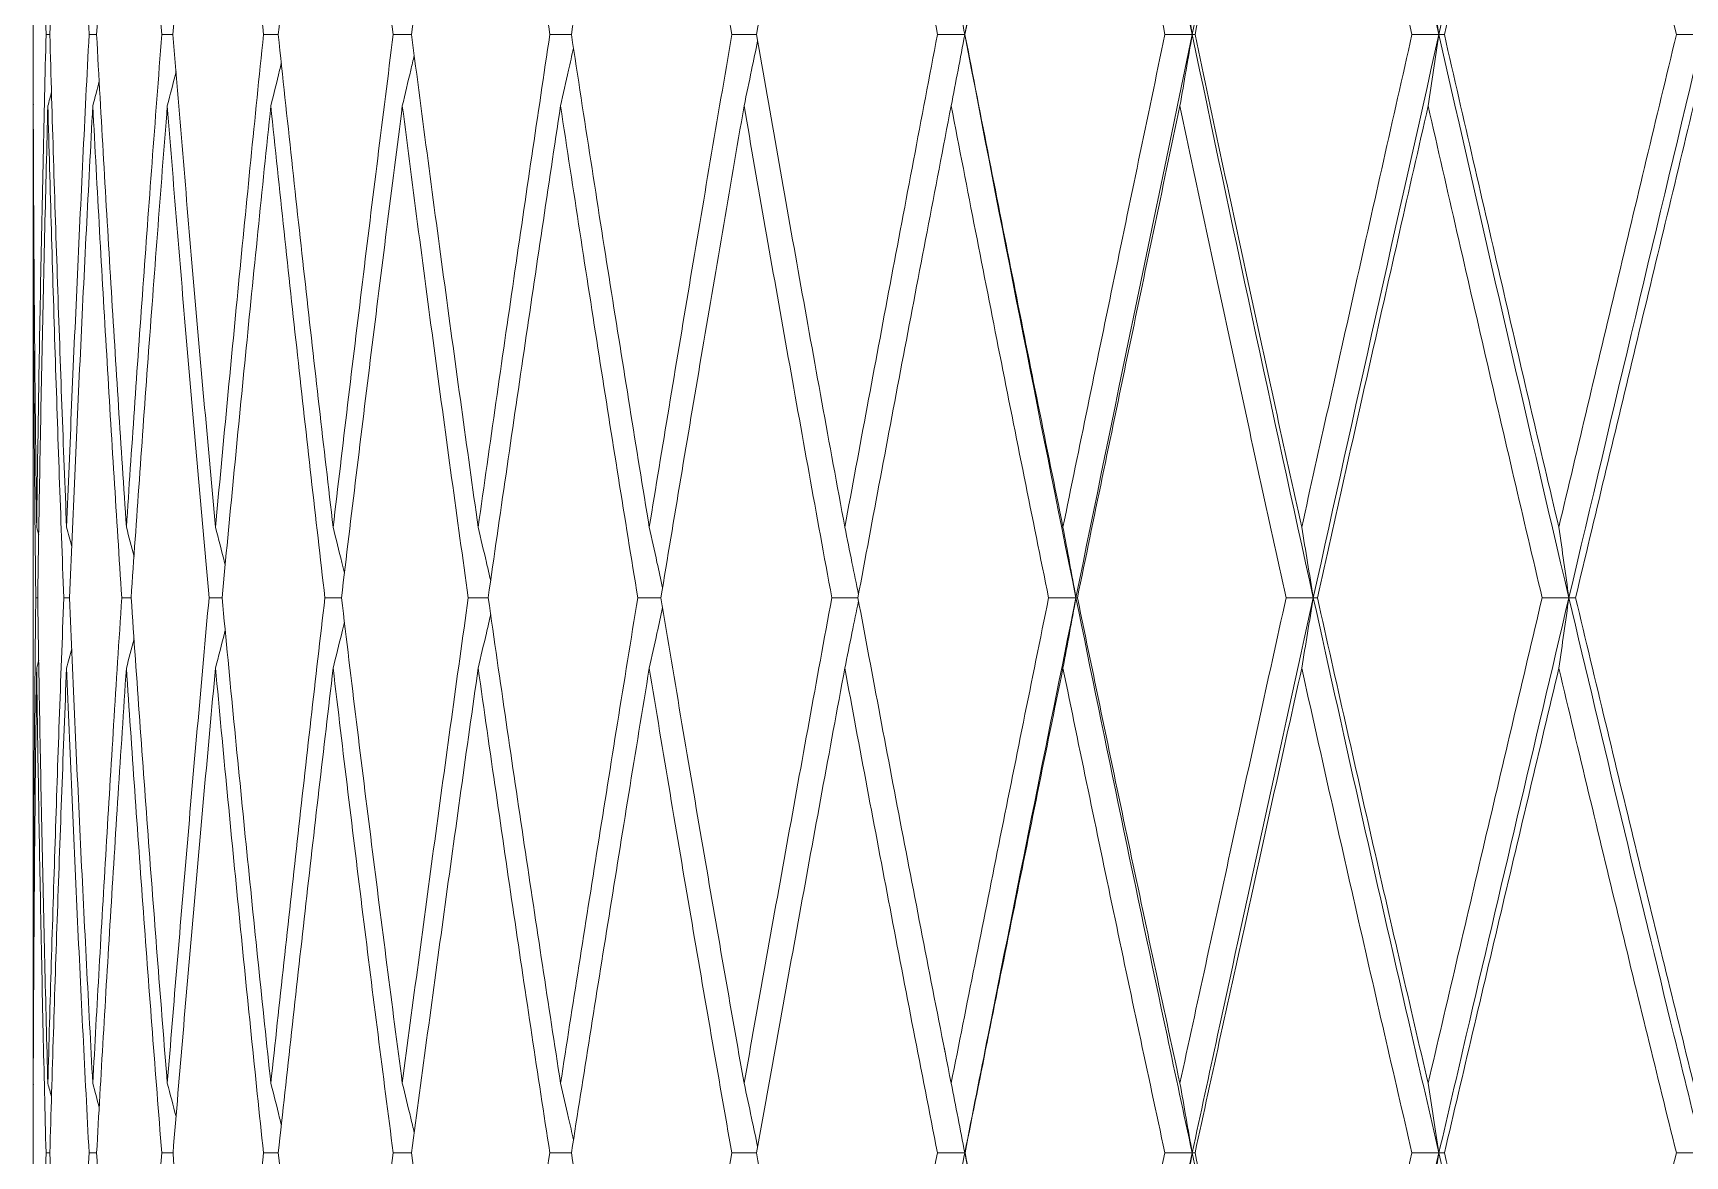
# Model space of a CAD drawing. Extents: x 4138 to 4928, y 0 to 579.
# Drawn here: x 4365.09 to 4373.78, y 411.37 to 417.27 of the extents above; entities that cross this region are included whole.
import ezdxf

# ---------------------------------------------------------------- set-up
doc = ezdxf.new("R2010")
doc.units = 0
doc.header["$LTSCALE"] = 10
doc.header["$MEASUREMENT"] = 0
doc.layers.add('1', color=7, linetype='CONTINUOUS')

msp = doc.modelspace()

# ---------------------------------------------------------------- linework, layer by layer
at = {"layer": '1', "color": 7, "linetype": 'Continuous', "lineweight": 18}
for p, q in [((4365.0925, 416.8893), (4365.0945, 416.8966)), ((4365.0925, 416.8357), (4365.0925, 416.8893)), ((4365.0925, 411.8057), (4365.0925, 416.8357)), ((4365.1169, 414.3049), (4365.1071, 414.3049)), ((4365.0925, 411.7534), (4365.0925, 411.8057)), ((4365.0925, 411.7534), (4365.0943, 411.7472))]:
    msp.add_line(p, q, dxfattribs=at)
for points, degree in [([(4369.9912, 417.2641), (4370.1813, 418.2568), (4370.3761, 419.2554), (4370.5754, 420.2588)], 3), ([(4370.5754, 420.2588), (4370.7747, 419.2554), (4370.9785, 418.2568), (4371.1866, 417.2641)], 3), ([(4371.1866, 417.2641), (4371.3946, 418.2568), (4371.6069, 419.2554), (4371.8232, 420.2588)], 3), ([(4371.8232, 420.2588), (4372.0395, 419.2554), (4372.2598, 418.2568), (4372.4839, 417.2641)], 3), ([(4373.1669, 420.2588), (4372.9357, 419.2554), (4372.7079, 418.2568), (4372.4839, 417.2641)], 3), ([(4373.1669, 420.2588), (4373.3982, 419.2554), (4373.633, 418.2568), (4373.8709, 417.2641)], 3), ([(4365.1117, 419.8803), (4365.106, 419.4439), (4365.0972, 418.5715), (4365.0934, 417.6998), (4365.0928, 417.2641)], 3), ([(4365.1609, 417.2641), (4365.1502, 417.7001), (4365.1312, 418.5721), (4365.1173, 419.4442), (4365.1117, 419.8803)], 3), ([(4365.2689, 419.8803), (4365.2518, 419.4445), (4365.2199, 418.5727), (4365.193, 417.7004), (4365.1807, 417.2641)], 3), ([(4365.3871, 417.2641), (4365.3656, 417.6851), (4365.3242, 418.5421), (4365.2866, 419.4292), (4365.2689, 419.8803)], 3), ([(4365.5833, 419.8803), (4365.5547, 419.4417), (4365.5, 418.567), (4365.4503, 417.6976), (4365.4267, 417.2641)], 3), ([(4365.7693, 417.2641), (4365.7371, 417.6821), (4365.6737, 418.5361), (4365.6129, 419.4262), (4365.5833, 419.8803)], 3), ([(4365.8283, 417.2641), (4365.8617, 417.6801), (4365.9322, 418.5322), (4366.0106, 419.4242), (4366.0518, 419.8803)], 3), ([(4366.304, 417.2641), (4366.2606, 417.6888), (4366.175, 418.5496), (4366.0923, 419.433), (4366.0518, 419.8803)], 3), ([(4366.6703, 419.8803), (4366.6184, 419.4288), (4366.5185, 418.5412), (4366.4262, 417.6847), (4366.3819, 417.2641)], 3), ([(4366.9862, 417.2641), (4366.9327, 417.687), (4366.8264, 418.546), (4366.7219, 419.4312), (4366.6703, 419.8803)], 3), ([(4367.4328, 419.8803), (4367.3721, 419.442), (4367.2531, 418.5676), (4367.1384, 417.6978), (4367.0823, 417.2641)], 3), ([(4367.8095, 417.2641), (4367.7459, 417.689), (4367.6195, 418.55), (4367.4947, 419.4331), (4367.4328, 419.8803)], 3), ([(4368.3323, 419.8803), (4368.2626, 419.4465), (4368.1247, 418.5766), (4367.9896, 417.7023), (4367.9228, 417.2641)], 3), ([(4368.7663, 417.2641), (4368.6912, 417.7021), (4368.5439, 418.5761), (4368.4019, 419.4462), (4368.3323, 419.8803)], 3), ([(4369.3603, 419.8803), (4369.279, 419.4316), (4369.1204, 418.5469), (4368.9694, 417.6875), (4368.8958, 417.2641)], 3), ([(4369.8475, 417.2641), (4369.7663, 417.6883), (4369.6038, 418.5485), (4369.4414, 419.4324), (4369.3603, 419.8803)], 3), ([(4370.5072, 419.8803), (4370.4173, 419.4307), (4370.2416, 418.5451), (4370.0739, 417.6866), (4369.992, 417.2641)], 3), ([(4371.0432, 417.2641), (4370.9536, 417.6912), (4370.7746, 418.5544), (4370.5963, 419.4354), (4370.5072, 419.8803)], 3), ([(4371.7624, 419.8803), (4371.6653, 419.4326), (4371.4746, 418.5489), (4371.2912, 417.6885), (4371.2013, 417.2641)], 3), ([(4372.342, 417.2641), (4372.2465, 417.6867), (4372.0543, 418.5454), (4371.86, 419.4309), (4371.7624, 419.8803)], 3), ([(4373.1141, 419.8803), (4373.0091, 419.4276), (4372.8038, 418.539), (4372.6079, 417.6835), (4372.5123, 417.2641)], 3), ([(4373.732, 417.2641), (4373.6295, 417.6908), (4373.4239, 418.5536), (4373.2175, 419.435), (4373.1141, 419.8803)], 3), ([(4369.9195, 417.6393), (4369.9315, 417.5771), (4369.9554, 417.4522), (4369.9793, 417.3269), (4369.9912, 417.2641)], 3), ([(4371.122, 417.6393), (4371.1328, 417.5771), (4371.1544, 417.4522), (4371.1759, 417.3269), (4371.1866, 417.2641)], 3), ([(4372.427, 417.6393), (4372.4365, 417.5771), (4372.4555, 417.4522), (4372.4744, 417.3269), (4372.4839, 417.2641)], 3), ([(4365.0928, 417.2641), (4365.0934, 416.8422), (4365.097, 415.989), (4365.1059, 415.1165), (4365.1117, 414.6756)], 3), ([(4365.1117, 414.6756), (4365.1174, 415.1067), (4365.1313, 415.9693), (4365.1503, 416.8324), (4365.1609, 417.2641)], 3), ([(4365.1807, 417.2641), (4365.1741, 417.2641), (4365.1675, 417.2641), (4365.1609, 417.2641)], 3), ([(4365.1807, 417.2641), (4365.1931, 416.8253), (4365.2201, 415.9551), (4365.2519, 415.0996), (4365.2689, 414.6756)], 3), ([(4365.2689, 414.6756), (4365.286, 415.1025), (4365.3228, 415.9608), (4365.3648, 416.8282), (4365.3871, 417.2641)], 3), ([(4365.3871, 417.2641), (4365.4003, 417.2641), (4365.4135, 417.2641), (4365.4267, 417.2641)], 3), ([(4365.4267, 417.2641), (4365.4507, 416.8226), (4365.501, 415.9497), (4365.5552, 415.0969), (4365.5833, 414.6756)], 3), ([(4365.5833, 414.6756), (4365.6104, 415.083), (4365.6683, 415.9219), (4365.7342, 416.8087), (4365.7693, 417.2641)], 3), ([(4365.7693, 417.2641), (4365.789, 417.2641), (4365.8087, 417.2641), (4365.8283, 417.2641)], 3), ([(4365.8283, 417.2641), (4365.8644, 416.8151), (4365.9379, 415.9346), (4366.0136, 415.0894), (4366.0518, 414.6756)], 3), ([(4366.0518, 414.6756), (4366.0906, 415.0949), (4366.1713, 415.9457), (4366.2586, 416.8206), (4366.304, 417.2641)], 3), ([(4366.3819, 417.2641), (4366.4286, 416.821), (4366.5235, 415.9464), (4366.621, 415.0953), (4366.6703, 414.6756)], 3), ([(4366.6703, 414.6756), (4366.7205, 415.1029), (4366.8233, 415.9616), (4366.9311, 416.8286), (4366.9862, 417.2641)], 3), ([(4367.0823, 417.2641), (4367.14, 416.8183), (4367.2563, 415.9411), (4367.3739, 415.0927), (4367.4328, 414.6756)], 3), ([(4367.4328, 414.6756), (4367.4949, 415.1147), (4367.6198, 415.9852), (4367.7461, 416.8404), (4367.8095, 417.2641)], 3), ([(4367.9228, 417.2641), (4367.9908, 416.8183), (4368.1272, 415.941), (4368.2639, 415.0926), (4368.3323, 414.6756)], 3), ([(4368.3323, 414.6756), (4368.4005, 415.0917), (4368.5409, 415.9392), (4368.6897, 416.8174), (4368.7663, 417.2641)], 3), ([(4369.3603, 414.6756), (4369.2789, 415.1157), (4369.1202, 415.9873), (4368.9693, 416.8414), (4368.8958, 417.2641)], 3), ([(4369.3603, 414.6756), (4369.4378, 415.0945), (4369.5964, 415.9449), (4369.7626, 416.8202), (4369.8475, 417.2641)], 3), ([(4369.9912, 417.2641), (4369.9672, 417.2641), (4369.9194, 417.2641), (4369.8715, 417.2641), (4369.8475, 417.2641)], 3), ([(4369.9195, 416.8893), (4369.9315, 416.9515), (4369.9555, 417.0762), (4369.9793, 417.2014), (4369.9912, 417.2641)], 3), ([(4369.9912, 417.2641), (4370.1813, 416.2714), (4370.3761, 415.2846), (4370.5754, 414.3049)], 3), ([(4369.9912, 417.2641), (4369.9913, 417.2641), (4369.9916, 417.2641), (4369.9919, 417.2641), (4369.992, 417.2641)], 3), ([(4369.992, 417.2641), (4370.0768, 416.8266), (4370.2476, 415.9576), (4370.4204, 415.1009), (4370.5072, 414.6756)], 3), ([(4370.5072, 414.6756), (4370.5929, 415.0947), (4370.7678, 415.9453), (4370.9501, 416.8204), (4371.0432, 417.2641)], 3), ([(4370.5754, 414.3049), (4370.7747, 415.2846), (4370.9785, 416.2714), (4371.1866, 417.2641)], 3), ([(4371.1866, 417.2641), (4371.1627, 417.2641), (4371.1149, 417.2641), (4371.0671, 417.2641), (4371.0432, 417.2641)], 3), ([(4371.122, 416.8893), (4371.1328, 416.9515), (4371.1544, 417.0762), (4371.1759, 417.2014), (4371.1866, 417.2641)], 3), ([(4371.1866, 417.2641), (4371.3946, 416.2714), (4371.6069, 415.2846), (4371.8232, 414.3049)], 3), ([(4371.1866, 417.2641), (4371.189, 417.2641), (4371.1939, 417.2641), (4371.1988, 417.2641), (4371.2013, 417.2641)], 3), ([(4371.2013, 417.2641), (4371.2961, 416.8167), (4371.4846, 415.9379), (4371.6703, 415.091), (4371.7624, 414.6756)], 3), ([(4371.7624, 414.6756), (4371.8546, 415.0911), (4372.0432, 415.938), (4372.2409, 416.8168), (4372.342, 417.2641)], 3), ([(4372.4839, 417.2641), (4372.2598, 416.2714), (4372.0395, 415.2846), (4371.8232, 414.3049)], 3), ([(4372.4839, 417.2641), (4372.4602, 417.2641), (4372.413, 417.2641), (4372.3657, 417.2641), (4372.342, 417.2641)], 3), ([(4372.427, 416.8893), (4372.4365, 416.9515), (4372.4555, 417.0762), (4372.4744, 417.2014), (4372.4839, 417.2641)], 3), ([(4372.4839, 417.2641), (4372.7079, 416.2714), (4372.9357, 415.2846), (4373.1669, 414.3049)], 3), ([(4372.4839, 417.2641), (4372.4886, 417.2641), (4372.4981, 417.2641), (4372.5076, 417.2641), (4372.5123, 417.2641)], 3), ([(4372.5123, 417.2641), (4372.6139, 416.8183), (4372.816, 415.941), (4373.0153, 415.0926), (4373.1141, 414.6756)], 3), ([(4373.1141, 414.6756), (4373.214, 415.0968), (4373.4168, 415.9494), (4373.6258, 416.8225), (4373.732, 417.2641)], 3), ([(4373.1669, 414.3049), (4373.3982, 415.2846), (4373.633, 416.2714), (4373.8709, 417.2641)], 3), ([(4373.8709, 417.2641), (4373.8478, 417.2641), (4373.8015, 417.2641), (4373.7551, 417.2641), (4373.732, 417.2641)], 3), ([(4365.7985, 416.8893), (4365.8139, 416.9491), (4365.8293, 417.009), (4365.8447, 417.069)], 3), ([(4365.1705, 416.8893), (4365.1771, 416.9139), (4365.1837, 416.9385), (4365.1903, 416.9631)], 3), ([(4365.4409, 417.0195), (4365.4295, 416.976), (4365.418, 416.9326), (4365.4066, 416.8893)], 3), ([(4365.1705, 416.8893), (4365.1591, 416.4584), (4365.1388, 415.5966), (4365.1234, 414.7354), (4365.1169, 414.3049)], 3), ([(4365.2543, 414.3049), (4365.238, 414.7296), (4365.2076, 415.5851), (4365.1821, 416.4526), (4365.1705, 416.8893)], 3), ([(4365.4066, 416.8893), (4365.3835, 416.4538), (4365.3401, 415.5875), (4365.3019, 414.7308), (4365.2841, 414.3049)], 3), ([(4365.5589, 414.3049), (4365.5315, 414.7262), (4365.4786, 415.5784), (4365.4298, 416.4492), (4365.4066, 416.8893)], 3), ([(4365.6083, 414.3049), (4365.6361, 414.7122), (4365.6954, 415.5502), (4365.7627, 416.4351), (4365.7985, 416.8893)], 3), ([(4366.0178, 414.3049), (4365.9802, 414.7188), (4365.9058, 415.5635), (4365.8338, 416.4418), (4365.7985, 416.8893)], 3), ([(4366.3427, 416.8893), (4366.2965, 416.4459), (4366.2078, 415.5717), (4366.1258, 414.7229), (4366.0864, 414.3049)], 3), ([(4366.627, 414.3049), (4366.5784, 414.7232), (4366.4824, 415.5723), (4366.3888, 416.4462), (4366.3427, 416.8893)], 3), ([(4367.034, 416.8893), (4366.9784, 416.4561), (4366.8695, 415.592), (4366.7652, 414.7331), (4366.7142, 414.3049)], 3), ([(4367.3806, 414.3049), (4367.3223, 414.7213), (4367.206, 415.5685), (4367.091, 416.4443), (4367.034, 416.8893)], 3), ([(4367.8659, 416.8893), (4367.8012, 416.4616), (4367.673, 415.6031), (4367.5476, 414.7386), (4367.4855, 414.3049)], 3), ([(4368.2717, 414.3049), (4368.204, 414.721), (4368.0685, 415.5678), (4367.9333, 416.4439), (4367.8659, 416.8893)], 3), ([(4368.8308, 416.8893), (4368.7535, 416.4424), (4368.6034, 415.5646), (4368.462, 414.7194), (4368.3934, 414.3049)], 3), ([(4369.2919, 414.3049), (4369.2114, 414.7425), (4369.0541, 415.6108), (4368.9041, 416.4654), (4368.8308, 416.8893)], 3), ([(4369.9195, 416.8893), (4369.8339, 416.4453), (4369.6666, 415.5705), (4369.507, 414.7223), (4369.4292, 414.3049)], 3), ([(4370.4317, 414.3049), (4370.3462, 414.7252), (4370.1752, 415.5763), (4370.0047, 416.4482), (4369.9195, 416.8893)], 3), ([(4371.122, 416.8893), (4371.0283, 416.4456), (4370.8449, 415.571), (4370.6692, 414.7226), (4370.5833, 414.3049)], 3), ([(4371.6804, 414.3049), (4371.5875, 414.725), (4371.4015, 415.5759), (4371.2152, 416.448), (4371.122, 416.8893)], 3), ([(4372.427, 416.8893), (4372.3256, 416.4435), (4372.1273, 415.5668), (4371.9376, 414.7205), (4371.8449, 414.3049)], 3), ([(4373.0263, 414.3049), (4372.928, 414.7205), (4372.7297, 415.5669), (4372.5284, 416.4435), (4372.427, 416.8893)], 3), ([(4373.8222, 416.8893), (4373.716, 416.4494), (4373.5065, 415.5788), (4373.3027, 414.7265), (4373.2022, 414.3049)], 3), ([(4365.1071, 414.3049), (4365.1021, 414.7358), (4365.0948, 415.5886), (4365.0925, 416.423), (4365.0925, 416.8357)], 3), ([(4365.1117, 414.6756), (4365.1154, 414.662), (4365.1191, 414.6484), (4365.1227, 414.6349)], 3), ([(4365.2689, 414.6756), (4365.278, 414.6419), (4365.287, 414.6081), (4365.2961, 414.5743)], 3), ([(4365.6237, 414.5218), (4365.6103, 414.5731), (4365.5968, 414.6244), (4365.5833, 414.6756)], 3), ([(4370.5072, 414.6756), (4370.5186, 414.6141), (4370.5414, 414.4908), (4370.5641, 414.3669), (4370.5754, 414.3049)], 3), ([(4371.7624, 414.6756), (4371.7726, 414.6141), (4371.7929, 414.4908), (4371.8131, 414.3669), (4371.8232, 414.3049)], 3), ([(4373.1669, 414.3049), (4373.1582, 414.3669), (4373.1406, 414.4908), (4373.123, 414.6141), (4373.1141, 414.6756)], 3), ([(4365.0925, 411.8057), (4365.0925, 412.2216), (4365.095, 413.054), (4365.1023, 413.8877), (4365.1071, 414.3049)], 3), ([(4365.1169, 414.3049), (4365.1233, 413.8779), (4365.1386, 413.0256), (4365.159, 412.1768), (4365.1705, 411.7534)], 3), ([(4365.1705, 411.7534), (4365.1819, 412.1716), (4365.2071, 413.0151), (4365.2377, 413.8726), (4365.2543, 414.3049)], 3), ([(4365.2841, 414.3049), (4365.2742, 414.3049), (4365.2642, 414.3049), (4365.2543, 414.3049)], 3), ([(4365.2841, 414.3049), (4365.3024, 413.8663), (4365.3414, 413.0024), (4365.3842, 412.1653), (4365.4066, 411.7534)], 3), ([(4365.4066, 411.7534), (4365.4282, 412.1526), (4365.475, 412.9771), (4365.5295, 413.8536), (4365.5589, 414.3049)], 3), ([(4365.5589, 414.3049), (4365.5753, 414.3049), (4365.5918, 414.3049), (4365.6083, 414.3049)], 3), ([(4365.6083, 414.3049), (4365.6378, 413.8729), (4365.6991, 413.0157), (4365.7647, 412.1719), (4365.7985, 411.7534)], 3), ([(4365.7985, 411.7534), (4365.8323, 412.1709), (4365.9025, 413.0138), (4365.9784, 413.872), (4366.0178, 414.3049)], 3), ([(4366.0864, 414.3049), (4366.1277, 413.8665), (4366.2119, 413.0029), (4366.2987, 412.1655), (4366.3427, 411.7534)], 3), ([(4366.3427, 411.7534), (4366.3878, 412.1761), (4366.4803, 413.0241), (4366.5773, 413.8771), (4366.627, 414.3049)], 3), ([(4366.7142, 414.3049), (4366.7664, 413.8662), (4366.8722, 413.0022), (4366.9798, 412.1652), (4367.034, 411.7534)], 3), ([(4367.034, 411.7534), (4367.0896, 412.1765), (4367.2031, 413.025), (4367.3208, 413.8776), (4367.3806, 414.3049)], 3), ([(4367.4855, 414.3049), (4367.5484, 413.8651), (4367.6749, 413), (4367.8022, 412.1641), (4367.8659, 411.7534)], 3), ([(4367.8659, 411.7534), (4367.9291, 412.1602), (4368.0597, 412.9923), (4368.1995, 413.8612), (4368.2717, 414.3049)], 3), ([(4368.3934, 414.3049), (4368.4673, 413.8583), (4368.6144, 412.9864), (4368.7591, 412.1573), (4368.8308, 411.7534)], 3), ([(4368.8308, 411.7534), (4368.9039, 412.1656), (4369.0538, 413.0031), (4369.2113, 413.8666), (4369.2919, 414.3049)], 3), ([(4369.9195, 411.7534), (4369.8326, 412.1926), (4369.6642, 413.0572), (4369.5059, 413.8937), (4369.4292, 414.3049)], 3), ([(4369.9195, 411.7534), (4370.001, 412.165), (4370.1678, 413.0019), (4370.3424, 413.866), (4370.4317, 414.3049)], 3), ([(4370.5754, 414.3049), (4370.5515, 414.3049), (4370.5035, 414.3049), (4370.4556, 414.3049), (4370.4317, 414.3049)], 3), ([(4370.5072, 413.9348), (4370.5187, 413.9962), (4370.5414, 414.1193), (4370.5641, 414.2429), (4370.5754, 414.3049)], 3), ([(4370.5754, 414.3049), (4370.5767, 414.3049), (4370.5793, 414.3049), (4370.5819, 414.3049), (4370.5833, 414.3049)], 3), ([(4370.5833, 414.3049), (4370.6722, 413.8726), (4370.851, 413.015), (4371.0315, 412.1716), (4371.122, 411.7534)], 3), ([(4371.122, 411.7534), (4371.2114, 412.1661), (4371.3938, 413.0041), (4371.5836, 413.8671), (4371.6804, 414.3049)], 3), ([(4371.8232, 414.3049), (4371.7994, 414.3049), (4371.7518, 414.3049), (4371.7042, 414.3049), (4371.6804, 414.3049)], 3), ([(4371.7624, 413.9348), (4371.7726, 413.9962), (4371.7929, 414.1193), (4371.8131, 414.2429), (4371.8232, 414.3049)], 3), ([(4371.8232, 414.3049), (4371.8268, 414.3049), (4371.834, 414.3049), (4371.8413, 414.3049), (4371.8449, 414.3049)], 3), ([(4371.8449, 414.3049), (4371.9436, 413.8624), (4372.1395, 412.9947), (4372.3318, 412.1614), (4372.427, 411.7534)], 3), ([(4372.427, 411.7534), (4372.5248, 412.1727), (4372.7224, 413.0172), (4372.9243, 413.8737), (4373.0263, 414.3049)], 3), ([(4373.1669, 414.3049), (4373.1435, 414.3049), (4373.0967, 414.3049), (4373.0498, 414.3049), (4373.0263, 414.3049)], 3), ([(4373.1141, 413.9348), (4373.123, 413.9962), (4373.1406, 414.1193), (4373.1582, 414.2429), (4373.1669, 414.3049)], 3), ([(4373.2022, 414.3049), (4373.1963, 414.3049), (4373.1846, 414.3049), (4373.1728, 414.3049), (4373.1669, 414.3049)], 3), ([(4373.2022, 414.3049), (4373.3074, 413.8639), (4373.5159, 412.9976), (4373.7208, 412.1629), (4373.8222, 411.7534)], 3), ([(4365.5833, 413.9348), (4365.5968, 413.986), (4365.6103, 414.0373), (4365.6238, 414.0887)], 3), ([(4365.2689, 413.9348), (4365.278, 413.9687), (4365.2872, 414.0027), (4365.2963, 414.0366)], 3), ([(4365.1117, 413.9348), (4365.106, 413.5097), (4365.0972, 412.6601), (4365.0934, 411.8118), (4365.0928, 411.3881)], 3), ([(4365.1117, 413.9348), (4365.1155, 413.9486), (4365.1192, 413.9625), (4365.123, 413.9763)], 3), ([(4365.1609, 411.3881), (4365.1501, 411.8118), (4365.1312, 412.6599), (4365.1173, 413.5096), (4365.1117, 413.9348)], 3), ([(4365.2689, 413.9348), (4365.2515, 413.5034), (4365.2195, 412.6475), (4365.1928, 411.8056), (4365.1808, 411.3881)], 3), ([(4365.3871, 411.3881), (4365.3654, 411.7998), (4365.3239, 412.636), (4365.2865, 413.4976), (4365.2689, 413.9348)], 3), ([(4365.4267, 411.3881), (4365.4492, 411.7885), (4365.4975, 412.6133), (4365.5533, 413.4863), (4365.5833, 413.9348)], 3), ([(4365.7693, 411.3881), (4365.7359, 411.8083), (4365.6716, 412.653), (4365.6119, 413.5061), (4365.5833, 413.9348)], 3), ([(4366.0518, 413.9348), (4366.0118, 413.5027), (4365.9345, 412.6461), (4365.8628, 411.8048), (4365.8284, 411.3881)], 3), ([(4366.3039, 411.3881), (4366.2606, 411.7994), (4366.1752, 412.6351), (4366.0924, 413.4972), (4366.0518, 413.9348)], 3), ([(4366.6703, 413.9348), (4366.62, 413.508), (4366.5216, 412.6567), (4366.4278, 411.8102), (4366.382, 411.3881)], 3), ([(4366.9861, 411.3881), (4366.9326, 411.7989), (4366.8263, 412.6342), (4366.7219, 413.4967), (4366.6703, 413.9348)], 3), ([(4367.4328, 413.9348), (4367.3719, 413.5052), (4367.2526, 412.6512), (4367.1383, 411.8074), (4367.0824, 411.3881)], 3), ([(4367.8094, 411.3881), (4367.7463, 411.7977), (4367.6203, 412.6318), (4367.4951, 413.4955), (4367.4328, 413.9348)], 3), ([(4368.3323, 413.9348), (4368.2593, 413.491), (4368.1182, 412.6228), (4367.9865, 411.7932), (4367.9229, 411.3881)], 3), ([(4368.7662, 411.3881), (4368.6945, 411.7944), (4368.5504, 412.6251), (4368.4051, 413.4922), (4368.3323, 413.9348)], 3), ([(4369.3603, 413.9348), (4369.279, 413.4967), (4369.1203, 412.6341), (4368.9694, 411.7988), (4368.8959, 411.3881)], 3), ([(4369.8474, 411.3881), (4369.7623, 411.8203), (4369.5961, 412.6769), (4369.4376, 413.5181), (4369.3603, 413.9348)], 3), ([(4370.5072, 413.9348), (4370.4173, 413.4959), (4370.2415, 412.6326), (4370.0739, 411.7981), (4369.9921, 411.3881)], 3), ([(4371.043, 411.3881), (4370.9521, 411.8094), (4370.7719, 412.6552), (4370.5949, 413.5072), (4370.5072, 413.9348)], 3), ([(4371.7624, 413.9348), (4371.6654, 413.4985), (4371.4749, 412.6378), (4371.2914, 411.8007), (4371.2014, 411.3881)], 3), ([(4372.3419, 411.3881), (4372.2453, 411.8031), (4372.0521, 412.6426), (4371.859, 413.5009), (4371.7624, 413.9348)], 3), ([(4373.1141, 413.9348), (4373.0119, 413.505), (4372.8094, 412.6506), (4372.6108, 411.8071), (4372.5125, 411.3881)], 3), ([(4373.7318, 411.3881), (4373.6309, 411.796), (4373.427, 412.6284), (4373.219, 413.4938), (4373.1141, 413.9348)], 3), ([(4369.88, 411.9538), (4369.8882, 411.9135)], 1), ([(4365.1705, 411.7534), (4365.177, 411.7297), (4365.1835, 411.7059), (4365.19, 411.6822)], 3), ([(4365.4066, 411.7534), (4365.418, 411.7111), (4365.4294, 411.6688), (4365.4408, 411.6265)], 3), ([(4365.8446, 411.5785), (4365.8292, 411.6369), (4365.8139, 411.6952), (4365.7985, 411.7534)], 3), ([(4369.9912, 411.3881), (4369.9793, 411.4492), (4369.9554, 411.5712), (4369.9315, 411.6928), (4369.9195, 411.7534)], 3), ([(4371.122, 411.7534), (4371.1328, 411.6928), (4371.1544, 411.5712), (4371.1758, 411.4492), (4371.1866, 411.3881)], 3), ([(4372.4838, 411.3881), (4372.4744, 411.4492), (4372.4555, 411.5712), (4372.4365, 411.6928), (4372.427, 411.7534)], 3), ([(4365.0928, 411.3881), (4365.0934, 410.9709), (4365.0971, 410.1356), (4365.106, 409.2987), (4365.1117, 408.8799)], 3), ([(4365.1117, 408.8799), (4365.1173, 409.289), (4365.131, 410.1161), (4365.15, 410.9611), (4365.1609, 411.3881)], 3), ([(4365.1808, 411.3881), (4365.1741, 411.3881), (4365.1675, 411.3881), (4365.1609, 411.3881)], 3), ([(4365.1808, 411.3881), (4365.1932, 410.9591), (4365.2203, 410.1121), (4365.252, 409.287), (4365.2689, 408.8799)], 3), ([(4365.2689, 408.8799), (4365.28, 409.1486), (4365.3036, 409.6928), (4365.3428, 410.5267), (4365.3718, 411.0985), (4365.3871, 411.3881)], 3), ([(4365.4267, 411.3881), (4365.4135, 411.3881), (4365.4003, 411.3881), (4365.3871, 411.3881)], 3), ([(4365.4267, 411.3881), (4365.4512, 410.9523), (4365.5019, 410.0984), (4365.5557, 409.2801), (4365.5833, 408.8799)], 3), ([(4365.5833, 408.8799), (4365.6119, 409.2955), (4365.6715, 410.1292), (4365.7359, 410.9677), (4365.7693, 411.3881)], 3), ([(4365.7693, 411.3881), (4365.789, 411.3881), (4365.8087, 411.3881), (4365.8284, 411.3881)], 3), ([(4365.8284, 411.3881), (4365.8634, 410.9648), (4365.9357, 410.1234), (4366.0124, 409.2926), (4366.0518, 408.8799)], 3), ([(4366.0518, 408.8799), (4366.0918, 409.2973), (4366.1737, 410.1328), (4366.2598, 410.9695), (4366.3039, 411.3881)], 3), ([(4366.382, 411.3881), (4366.4281, 410.9631), (4366.5223, 410.12), (4366.6204, 409.2909), (4366.6703, 408.8799)], 3), ([(4366.6703, 408.8799), (4366.7193, 409.2832), (4366.8208, 410.1045), (4366.9297, 410.9553), (4366.9861, 411.3881)], 3), ([(4367.0824, 411.3881), (4367.1401, 410.9554), (4367.2563, 410.1046), (4367.3739, 409.2832), (4367.4328, 408.8799)], 3), ([(4367.4328, 408.8799), (4367.4909, 409.2772), (4367.6116, 410.0927), (4367.7418, 410.9494), (4367.8094, 411.3881)], 3), ([(4367.9229, 411.3881), (4367.9908, 410.956), (4368.127, 410.1059), (4368.2638, 409.2838), (4368.3323, 408.8799)], 3), ([(4368.3323, 408.8799), (4368.4004, 409.2819), (4368.5408, 410.102), (4368.6896, 410.9541), (4368.7662, 411.3881)], 3), ([(4368.8959, 411.3881), (4368.9748, 410.9476), (4369.1313, 410.089), (4369.2846, 409.2754), (4369.3603, 408.8799)], 3), ([(4369.3603, 408.8799), (4369.4377, 409.2847), (4369.5963, 410.1077), (4369.7624, 410.9569), (4369.8474, 411.3881)], 3), ([(4369.9912, 411.3881), (4369.9672, 411.3881), (4369.9193, 411.3881), (4369.8714, 411.3881), (4369.8474, 411.3881)], 3), ([(4369.9195, 411.0234), (4369.9315, 411.0839), (4369.9555, 411.2052), (4369.9793, 411.327), (4369.9912, 411.3881)], 3), ([(4369.9912, 411.3881), (4370.1813, 410.4237), (4370.3761, 409.4674), (4370.5754, 408.5205)], 3), ([(4369.9921, 411.3881), (4369.992, 411.3881), (4369.9916, 411.3881), (4369.9913, 411.3881), (4369.9912, 411.3881)], 3), ([(4370.5072, 408.8799), (4370.4203, 409.2916), (4370.2474, 410.1215), (4370.0768, 410.9638), (4369.9921, 411.3881)], 3), ([(4370.5072, 408.8799), (4370.5941, 409.2911), (4370.7703, 410.1203), (4370.9513, 410.9632), (4371.043, 411.3881)], 3), ([(4371.1866, 411.3881), (4370.9785, 410.4237), (4370.7747, 409.4674), (4370.5754, 408.5205)], 3), ([(4371.1866, 411.3881), (4371.1626, 411.3881), (4371.1148, 411.3881), (4371.067, 411.3881), (4371.043, 411.3881)], 3), ([(4371.122, 411.0234), (4371.1328, 411.0839), (4371.1544, 411.2052), (4371.1759, 411.327), (4371.1866, 411.3881)], 3), ([(4371.1866, 411.3881), (4371.3946, 410.4237), (4371.6069, 409.4674), (4371.8232, 408.5205)], 3), ([(4371.1866, 411.3881), (4371.189, 411.3881), (4371.194, 411.3881), (4371.1989, 411.3881), (4371.2014, 411.3881)], 3), ([(4371.2014, 411.3881), (4371.293, 410.9685), (4371.478, 410.1309), (4371.667, 409.2963), (4371.7624, 408.8799)], 3), ([(4371.7624, 408.8799), (4371.858, 409.2968), (4372.0502, 410.1318), (4372.2443, 410.969), (4372.3419, 411.3881)], 3), ([(4371.8232, 408.5205), (4372.0395, 409.4674), (4372.2598, 410.4237), (4372.4838, 411.3881)], 3), ([(4372.4838, 411.3881), (4372.4602, 411.3881), (4372.4129, 411.3881), (4372.3655, 411.3881), (4372.3419, 411.3881)], 3), ([(4372.427, 411.0234), (4372.4365, 411.0839), (4372.4555, 411.2052), (4372.4744, 411.327), (4372.4838, 411.3881)], 3), ([(4372.4838, 411.3881), (4372.7079, 410.4237), (4372.9357, 409.4674), (4373.167, 408.5205)], 3), ([(4372.5125, 411.3881), (4372.5077, 411.3881), (4372.4981, 411.3881), (4372.4886, 411.3881), (4372.4838, 411.3881)], 3), ([(4372.5125, 411.3881), (4372.6148, 410.9521), (4372.8175, 410.0981), (4373.016, 409.28), (4373.1141, 408.8799)], 3), ([(4373.1141, 408.8799), (4373.2142, 409.2882), (4373.4173, 410.1146), (4373.626, 410.9604), (4373.7318, 411.3881)], 3), ([(4373.167, 408.5205), (4373.3982, 409.4674), (4373.633, 410.4237), (4373.8709, 411.3881)], 3), ([(4373.8709, 411.3881), (4373.8477, 411.3881), (4373.8014, 411.3881), (4373.755, 411.3881), (4373.7318, 411.3881)], 3)]:
    msp.add_open_spline(points, degree=degree, dxfattribs=at)
for points, knots in [([(4366.3819, 417.2641), (4366.3778, 417.2641), (4366.3519, 417.2641), (4366.3259, 417.2641), (4366.304, 417.2641)], [0, 0, 0, 0, 0.15725, 1, 1, 1, 1]), ([(4367.0823, 417.2641), (4367.073, 417.2641), (4367.0409, 417.2641), (4367.0089, 417.2641), (4366.9862, 417.2641)], [0, 0, 0, 0, 0.290216, 1, 1, 1, 1]), ([(4367.9228, 417.2641), (4367.9084, 417.2641), (4367.8706, 417.2641), (4367.8329, 417.2641), (4367.8095, 417.2641)], [0, 0, 0, 0, 0.381749, 1, 1, 1, 1]), ([(4368.8958, 417.2641), (4368.8764, 417.2641), (4368.8332, 417.2641), (4368.79, 417.2641), (4368.7663, 417.2641)], [0, 0, 0, 0, 0.449805, 1, 1, 1, 1]), ([(4368.8308, 416.8893), (4368.8439, 416.9515), (4368.8676, 417.0649), (4368.8912, 417.1787), (4368.9018, 417.2301)], [0, 0, 0, 0, 0.549687, 1, 1, 1, 1]), ([(4367.034, 416.8893), (4367.0488, 416.9515), (4367.0698, 417.0399), (4367.0907, 417.1285), (4367.0968, 417.1546)], [0, 0, 0, 0, 0.705436, 1, 1, 1, 1]), ([(4367.8659, 416.8893), (4367.8799, 416.9515), (4367.9026, 417.0527), (4367.9252, 417.1542), (4367.9339, 417.1932)], [0, 0, 0, 0, 0.616155, 1, 1, 1, 1]), ([(4366.3427, 416.8893), (4366.3582, 416.9515), (4366.3767, 417.0262), (4366.3952, 417.1011), (4366.3983, 417.1135)], [0, 0, 0, 0, 0.834312, 1, 1, 1, 1]), ([(4366.0518, 414.6756), (4366.0676, 414.6141), (4366.0847, 414.5474), (4366.1016, 414.4807), (4366.1029, 414.4757)], [0, 0, 0, 0, 0.925469, 1, 1, 1, 1]), ([(4366.6703, 414.6756), (4366.6855, 414.6141), (4366.7053, 414.5334), (4366.7251, 414.4524), (4366.7297, 414.4333)], [0, 0, 0, 0, 0.764016, 1, 1, 1, 1]), ([(4367.4328, 414.6756), (4367.4472, 414.6141), (4367.4691, 414.5203), (4367.491, 414.4262), (4367.4985, 414.3939)], [0, 0, 0, 0, 0.657449, 1, 1, 1, 1]), ([(4368.3323, 414.6756), (4368.3458, 414.6141), (4368.3691, 414.5079), (4368.3923, 414.4013), (4368.402, 414.3566)], [0, 0, 0, 0, 0.580688, 1, 1, 1, 1]), ([(4369.4321, 414.3204), (4369.4207, 414.3773), (4369.3968, 414.4959), (4369.3728, 414.6141), (4369.3603, 414.6756)], [0, 0, 0, 0, 0.478232, 1, 1, 1, 1]), ([(4366.0178, 414.3049), (4366.0392, 414.3049), (4366.0621, 414.3049), (4366.085, 414.3049), (4366.0864, 414.3049)], [0, 0, 0, 0, 0.93559, 1, 1, 1, 1]), ([(4366.7142, 414.3049), (4366.7074, 414.3049), (4366.6784, 414.3049), (4366.6493, 414.3049), (4366.627, 414.3049)], [0, 0, 0, 0, 0.231246, 1, 1, 1, 1]), ([(4367.4855, 414.3049), (4367.4736, 414.3049), (4367.4387, 414.3049), (4367.4037, 414.3049), (4367.3806, 414.3049)], [0, 0, 0, 0, 0.340136, 1, 1, 1, 1]), ([(4368.3934, 414.3049), (4368.3764, 414.3049), (4368.3358, 414.3049), (4368.2953, 414.3049), (4368.2717, 414.3049)], [0, 0, 0, 0, 0.418278, 1, 1, 1, 1]), ([(4369.4292, 414.3049), (4369.4073, 414.3049), (4369.3615, 414.3049), (4369.3158, 414.3049), (4369.2919, 414.3049)], [0, 0, 0, 0, 0.477985, 1, 1, 1, 1]), ([(4369.3603, 413.9348), (4369.3728, 413.9962), (4369.3968, 414.1142), (4369.4207, 414.2326), (4369.4321, 414.2894)], [0, 0, 0, 0, 0.521734, 1, 1, 1, 1]), ([(4369.9912, 411.3881), (4370.0317, 411.5936), (4370.2228, 412.5598), (4370.4186, 413.534), (4370.5754, 414.3049)], [0, 0, 0, 0, 0.213118, 1, 1, 1, 1]), ([(4370.5754, 414.3049), (4370.7322, 413.534), (4370.9351, 412.5598), (4371.1422, 411.5936), (4371.1866, 411.3881)], [0, 0, 0, 0, 0.786882, 1, 1, 1, 1]), ([(4371.8232, 414.3049), (4371.653, 413.534), (4371.4398, 412.5598), (4371.2309, 411.5936), (4371.1866, 411.3881)], [0, 0, 0, 0, 0.786882, 1, 1, 1, 1]), ([(4371.8232, 414.3049), (4371.9934, 413.534), (4372.2128, 412.5598), (4372.4361, 411.5936), (4372.4838, 411.3881)], [0, 0, 0, 0, 0.786882, 1, 1, 1, 1]), ([(4372.4838, 411.3881), (4372.5316, 411.5936), (4372.7564, 412.5598), (4372.985, 413.534), (4373.1669, 414.3049)], [0, 0, 0, 0, 0.213118, 1, 1, 1, 1]), ([(4373.1669, 414.3049), (4373.3489, 413.534), (4373.5829, 412.5598), (4373.8202, 411.5936), (4373.8709, 411.3881)], [0, 0, 0, 0, 0.786882, 1, 1, 1, 1]), ([(4366.6703, 413.9348), (4366.6855, 413.9962), (4366.7054, 414.0769), (4366.7252, 414.1578), (4366.7299, 414.177)], [0, 0, 0, 0, 0.76274, 1, 1, 1, 1]), ([(4367.4328, 413.9348), (4367.4472, 413.9962), (4367.4692, 414.0899), (4367.491, 414.1839), (4367.4985, 414.2162)], [0, 0, 0, 0, 0.656774, 1, 1, 1, 1]), ([(4368.3323, 413.9348), (4368.3458, 413.9962), (4368.3691, 414.1022), (4368.3923, 414.2087), (4368.4021, 414.2534)], [0, 0, 0, 0, 0.580351, 1, 1, 1, 1]), ([(4366.1031, 414.1349), (4366.1018, 414.1298), (4366.0847, 414.0629), (4366.0676, 413.9962), (4366.0518, 413.9348)], [0, 0, 0, 0, 0.077277, 1, 1, 1, 1]), ([(4366.3427, 411.7534), (4366.3582, 411.6928), (4366.3767, 411.62), (4366.3952, 411.547), (4366.3982, 411.5349)], [0, 0, 0, 0, 0.834724, 1, 1, 1, 1]), ([(4367.034, 411.7534), (4367.0488, 411.6928), (4367.0697, 411.6066), (4367.0906, 411.5202), (4367.0968, 411.4948)], [0, 0, 0, 0, 0.705406, 1, 1, 1, 1]), ([(4367.8659, 411.7534), (4367.8799, 411.6928), (4367.9026, 411.5941), (4367.9252, 411.4951), (4367.9339, 411.4571)], [0, 0, 0, 0, 0.615893, 1, 1, 1, 1]), ([(4368.8308, 411.7534), (4368.8438, 411.6928), (4368.8675, 411.5821), (4368.8912, 411.4711), (4368.9018, 411.4209)], [0, 0, 0, 0, 0.549149, 1, 1, 1, 1]), ([(4366.3039, 411.3881), (4366.3258, 411.3881), (4366.3518, 411.3881), (4366.3779, 411.3881), (4366.382, 411.3881)], [0, 0, 0, 0, 0.841616, 1, 1, 1, 1]), ([(4367.0823, 411.3881), (4367.073, 411.3881), (4367.0409, 411.3881), (4367.0089, 411.3881), (4366.9861, 411.3881)], [0, 0, 0, 0, 0.291188, 1, 1, 1, 1]), ([(4367.9229, 411.3881), (4367.9085, 411.3881), (4367.8706, 411.3881), (4367.8328, 411.3881), (4367.8094, 411.3881)], [0, 0, 0, 0, 0.382526, 1, 1, 1, 1]), ([(4368.8959, 411.3881), (4368.8764, 411.3881), (4368.8332, 411.3881), (4368.7899, 411.3881), (4368.7662, 411.3881)], [0, 0, 0, 0, 0.450283, 1, 1, 1, 1])]:
    msp.add_open_spline(points, degree=3, knots=knots, dxfattribs=at)

doc.saveas('drawing.dxf')
